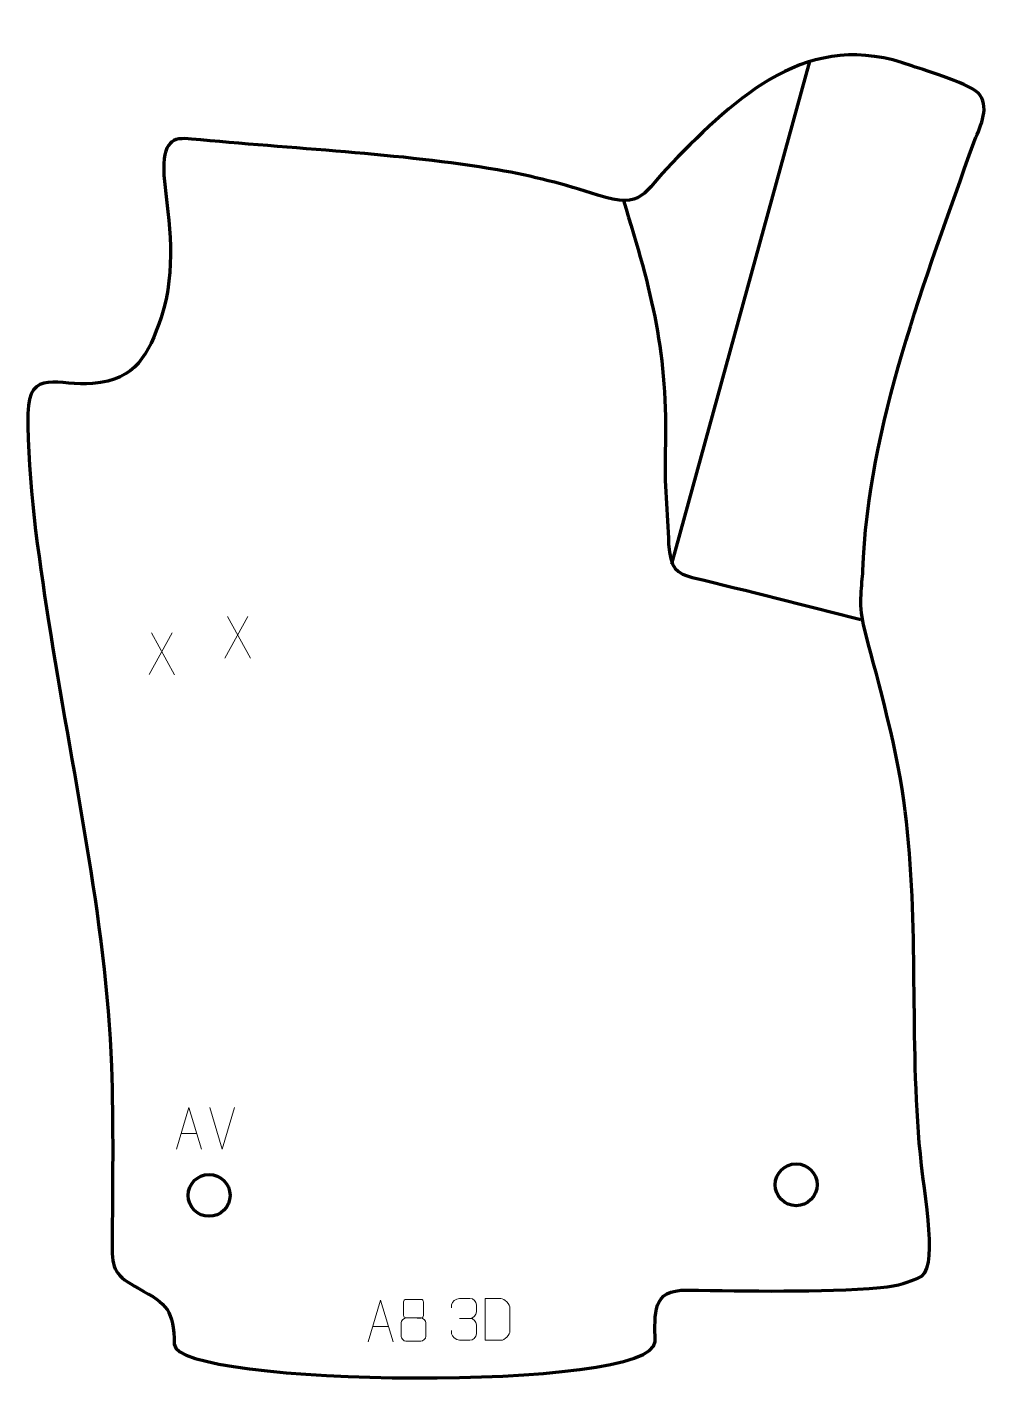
# Model space of a CAD drawing. Header units: millimetres. Extents: x -465 to 109, y 48 to 863.
import ezdxf

# ---------------------------------------------------------------- set-up
doc = ezdxf.new("R2010")
doc.units = ezdxf.units.MM
doc.header["$MEASUREMENT"] = 0
doc.layers.add('layer 1', color=7, linetype='Continuous')
doc.layers.add('layer 2', color=7, linetype='Continuous')

msp = doc.modelspace()

# ---------------------------------------------------------------- linework, layer by layer
at = {"layer": 'layer 1', "color": 142, "lineweight": 158}
msp.add_open_spline([(-80.6909, 542.8841), (-80.6909, 542.8841), (1.7015, 842.635), (1.7015, 842.635)], degree=3, dxfattribs=at)
msp.add_open_spline([(-109.6135, 759.6584), (-92.4902, 704.5591), (-83.0031, 668.3412), (-84.6704, 609.8085), (-84.6704, 609.8085), (-85.1934, 591.4468), (-83.4148, 573.0206), (-82.6106, 554.71), (-82.6106, 554.71), (-81.9711, 540.1509), (-77.4754, 536.8741), (-68.4734, 534.6945), (-68.4734, 534.6945), (-34.9004, 526.566), (-1.4011, 518.1971), (32.0672, 509.6485)], degree=3, knots=[0, 0, 0, 0, 0.2, 0.2, 0.2, 0.2, 0.4, 0.4, 0.4, 0.4, 0.6, 0.6, 0.6, 0.6, 1, 1, 1, 1], dxfattribs=at)
at = {"layer": 'layer 2', "color": 142, "lineweight": 200}
for centre in [(-6.4872, 172.1198), (-356.928, 165.7697)]:
    msp.add_ellipse(centre, major_axis=(0, 12.5), ratio=1, dxfattribs=at)
at = {"layer": 'layer 2', "color": 242, "lineweight": 158}
msp.add_open_spline([(-385.4255, 689.9138), (-376.2386, 719.4063), (-380.7485, 745.1915), (-383.8822, 774.8818), (-383.8822, 774.8818), (-384.6679, 795.4664), (-378.869, 797.5392), (-367.4043, 796.4097), (-367.4043, 796.4097), (-307.8656, 790.5452), (-242.816, 787.9475), (-184.6649, 777.9306), (-184.6649, 777.9306), (-163.6385, 774.3087), (-145.1157, 769.5113), (-124.8901, 762.8609), (-124.8901, 762.8609), (-97.6754, 753.9124), (-97.7094, 764.7678), (-80.7792, 782.0082), (-80.7792, 782.0082), (-41.9824, 821.516), (0.9377, 863.0919), (62.6226, 840.0018), (62.6226, 840.0018), (71.3884, 836.9422), (98.7844, 829.1822), (103.4222, 822.4386), (103.4222, 822.4386), (109.0226, 814.2952), (102.6993, 802.2067), (99.5257, 794.3366), (99.5257, 794.3366), (70.7769, 712.9075), (36.4213, 625.0211), (33.2949, 538.6926), (33.2949, 538.6926), (32.9955, 530.425), (30.5743, 519.2683), (33.7821, 506.3189), (33.7821, 506.3189), (40.6876, 478.442), (52.6447, 438.5081), (57.7894, 401.5517), (57.7894, 401.5517), (67.1823, 334.078), (61.2596, 266.0018), (67.0254, 196.9559), (67.0254, 196.9559), (69.9587, 161.8304), (79.6781, 120.7327), (66.2199, 116.3367), (66.2199, 116.3367), (60.7448, 114.5483), (55.378, 111.703), (43.779, 110.734), (43.779, 110.734), (8.5521, 107.7909), (-36.0422, 108.7416), (-71.546, 109.2276), (-71.546, 109.2276), (-93.3001, 109.5254), (-90.6165, 95.2809), (-90.7285, 78.5247), (-90.7285, 78.5247), (-90.9335, 47.9809), (-377.2645, 51.5582), (-377.711, 76.9702), (-377.711, 76.9702), (-378.0644, 97.0864), (-381.7765, 100.8769), (-398.8392, 110.1648), (-398.8392, 110.1648), (-413.0649, 117.9084), (-414.8883, 121.2977), (-414.7988, 136.1381), (-414.7988, 136.1381), (-414.5889, 170.9267), (-413.9655, 208.0309), (-415.2214, 242.8086), (-415.2214, 242.8086), (-418.3873, 330.4768), (-439.4691, 421.7588), (-452.7336, 508.619), (-452.7336, 508.619), (-458.9199, 549.1293), (-465.4113, 591.7841), (-465.0334, 632.6277), (-465.0334, 632.6277), (-464.7799, 660.0193), (-446.0266, 648.5482), (-426.4066, 650.3897), (-426.4066, 650.3897), (-400.1069, 652.8581), (-393.537, 667.4847), (-385.4255, 689.9138)], degree=3, knots=[0, 0, 0, 0, 0.04, 0.04, 0.04, 0.04, 0.08, 0.08, 0.08, 0.08, 0.12, 0.12, 0.12, 0.12, 0.16, 0.16, 0.16, 0.16, 0.2, 0.2, 0.2, 0.2, 0.24, 0.24, 0.24, 0.24, 0.28, 0.28, 0.28, 0.28, 0.32, 0.32, 0.32, 0.32, 0.36, 0.36, 0.36, 0.36, 0.4, 0.4, 0.4, 0.4, 0.44, 0.44, 0.44, 0.44, 0.48, 0.48, 0.48, 0.48, 0.52, 0.52, 0.52, 0.52, 0.56, 0.56, 0.56, 0.56, 0.6, 0.6, 0.6, 0.6, 0.64, 0.64, 0.64, 0.64, 0.68, 0.68, 0.68, 0.68, 0.72, 0.72, 0.72, 0.72, 0.76, 0.76, 0.76, 0.76, 0.8, 0.8, 0.8, 0.8, 0.84, 0.84, 0.84, 0.84, 0.88, 0.88, 0.88, 0.88, 0.92, 0.92, 0.92, 0.92, 1, 1, 1, 1], dxfattribs=at)
at = {"layer": 'layer 2', "color": 250, "lineweight": 9}
for points in [[(-333.7196, 511.3569), (-333.7196, 511.3569), (-347.4602, 486.4611), (-347.4602, 486.4611)], [(-346.0056, 511.3569), (-346.0056, 511.3569), (-332.265, 486.4034), (-332.265, 486.4034)], [(-378.9563, 501.5566), (-378.9563, 501.5566), (-392.6969, 476.6608), (-392.6969, 476.6608)], [(-391.2423, 501.5566), (-391.2423, 501.5566), (-377.5017, 476.6031), (-377.5017, 476.6031)], [(-349.0948, 193.3713), (-349.0948, 193.3713), (-356.4166, 218.3249), (-356.4166, 218.3249)], [(-341.7729, 218.3249), (-341.7729, 218.3249), (-349.0947, 193.3713), (-349.0947, 193.3713)], [(-373.7317, 202.628), (-373.7317, 202.628), (-364.236, 202.628), (-364.236, 202.628)], [(-207.4117, 92.3159), (-207.4117, 92.3159), (-201.2153, 92.3159), (-201.2153, 92.3159)], [(-259.1742, 87.5008), (-259.1742, 87.5008), (-249.6785, 87.5008), (-249.6785, 87.5008)]]:
    msp.add_open_spline(points, degree=3, dxfattribs=at)
for points, knots in [([(-376.4543, 193.3786), (-376.4543, 193.3786), (-369.0833, 218.3321), (-369.0833, 218.3321), (-369.0833, 218.3321), (-369.0833, 218.3321), (-361.5134, 193.3786), (-361.5134, 193.3786)], [0, 0, 0, 0, 0.33333333, 0.33333333, 0.33333333, 0.33333333, 1, 1, 1, 1]), ([(-261.8968, 78.2514), (-261.8968, 78.2514), (-254.5258, 103.2049), (-254.5258, 103.2049), (-254.5258, 103.2049), (-254.5258, 103.2049), (-246.9559, 78.2514), (-246.9559, 78.2514)], [0, 0, 0, 0, 0.33333333, 0.33333333, 0.33333333, 0.33333333, 1, 1, 1, 1]), ([(-240.8798, 102.1813), (-240.8798, 99.9683), (-240.8798, 96.286), (-240.8798, 94.0727), (-240.8798, 94.0727), (-240.8648, 93.5653), (-240.0574, 92.6339), (-239.3573, 92.6351), (-239.3573, 92.6351), (-236.3874, 92.6353), (-233.4172, 92.5504), (-230.4468, 92.5501), (-230.4468, 92.5501), (-229.6497, 92.5543), (-228.929, 93.3446), (-228.9316, 94.0653), (-228.9316, 94.0653), (-228.9319, 96.2813), (-228.9319, 99.966), (-228.9316, 102.1813), (-228.9316, 102.1813), (-228.9501, 102.8921), (-229.5615, 103.6525), (-230.3954, 103.6451), (-230.3954, 103.6451), (-233.4125, 103.6448), (-236.4294, 103.6448), (-239.446, 103.6451), (-239.446, 103.6451), (-240.0724, 103.6527), (-240.8965, 102.9417), (-240.8798, 102.1813)], [0, 0, 0, 0, 0.11111111, 0.11111111, 0.11111111, 0.11111111, 0.22222222, 0.22222222, 0.22222222, 0.22222222, 0.33333333, 0.33333333, 0.33333333, 0.33333333, 0.44444444, 0.44444444, 0.44444444, 0.44444444, 0.55555556, 0.55555556, 0.55555556, 0.55555556, 0.66666667, 0.66666667, 0.66666667, 0.66666667, 0.77777778, 0.77777778, 0.77777778, 0.77777778, 1, 1, 1, 1]), ([(-212.1214, 98.5611), (-212.1214, 98.5611), (-212.1214, 100.4183), (-212.1214, 100.4183), (-212.1214, 100.4183), (-212.1357, 102.1602), (-209.4712, 104.2783), (-207.4121, 104.2556), (-207.4121, 104.2556), (-205.348, 104.2556), (-203.284, 104.2556), (-201.2203, 104.2556), (-201.2203, 104.2556), (-199.0258, 104.2644), (-197.4275, 102.4176), (-197.3831, 100.5055), (-197.3831, 100.5055), (-197.3835, 99.0704), (-197.3835, 97.6353), (-197.3831, 96.1998), (-197.3831, 96.1998), (-197.4317, 94.5463), (-199.0343, 92.3163), (-201.2326, 92.3263), (-201.2326, 92.3263), (-199.0289, 92.3151), (-197.4209, 90.5119), (-197.3669, 88.4524), (-197.3669, 88.4524), (-197.3673, 86.6677), (-197.3673, 84.883), (-197.3669, 83.0979), (-197.3669, 83.0979), (-197.3568, 81.0365), (-199.4117, 79.2734), (-201.2326, 79.2815), (-201.2326, 79.2815), (-203.2979, 79.2818), (-205.3631, 79.2818), (-207.4287, 79.2815), (-207.4287, 79.2815), (-209.5973, 79.293), (-212.1283, 81.6932), (-212.1469, 83.155), (-212.1469, 83.155), (-212.1469, 83.155), (-212.1469, 85.0636), (-212.1469, 85.0636)], [0, 0, 0, 0, 0.07692308, 0.07692308, 0.07692308, 0.07692308, 0.15384615, 0.15384615, 0.15384615, 0.15384615, 0.23076923, 0.23076923, 0.23076923, 0.23076923, 0.30769231, 0.30769231, 0.30769231, 0.30769231, 0.38461538, 0.38461538, 0.38461538, 0.38461538, 0.46153846, 0.46153846, 0.46153846, 0.46153846, 0.53846154, 0.53846154, 0.53846154, 0.53846154, 0.61538462, 0.61538462, 0.61538462, 0.61538462, 0.69230769, 0.69230769, 0.69230769, 0.69230769, 0.76923077, 0.76923077, 0.76923077, 0.76923077, 0.84615385, 0.84615385, 0.84615385, 0.84615385, 1, 1, 1, 1]), ([(-192.1492, 79.32), (-189.8174, 79.3204), (-184.8672, 79.2964), (-182.5357, 79.2961), (-182.5357, 79.2961), (-180.6107, 79.1907), (-177.2921, 82.7323), (-177.3033, 84.7496), (-177.3033, 84.7496), (-177.3037, 90.5197), (-177.3037, 92.6894), (-177.3033, 98.4587), (-177.3033, 98.4587), (-177.3076, 100.5968), (-180.6821, 104.2569), (-182.8345, 104.2434), (-182.8345, 104.2434), (-185.1602, 104.2434), (-189.8845, 104.2434), (-192.2106, 104.2434), (-192.2106, 104.2434), (-192.2102, 98.4965), (-192.1489, 85.0673), (-192.1492, 79.32)], [0, 0, 0, 0, 0.14285714, 0.14285714, 0.14285714, 0.14285714, 0.28571429, 0.28571429, 0.28571429, 0.28571429, 0.42857143, 0.42857143, 0.42857143, 0.42857143, 0.57142857, 0.57142857, 0.57142857, 0.57142857, 0.71428571, 0.71428571, 0.71428571, 0.71428571, 1, 1, 1, 1]), ([(-242.3386, 89.6631), (-242.3386, 86.4923), (-242.3386, 84.7902), (-242.3386, 81.6188), (-242.3386, 81.6188), (-242.3471, 80.3969), (-240.6492, 78.7042), (-239.3966, 78.6957), (-239.3966, 78.6957), (-236.4135, 78.696), (-233.4302, 78.696), (-230.4468, 78.6957), (-230.4468, 78.6957), (-229.1235, 78.7074), (-227.5031, 80.329), (-227.5142, 81.6282), (-227.5142, 81.6282), (-227.5145, 84.7964), (-227.5145, 86.4952), (-227.5142, 89.6631), (-227.5142, 89.6631), (-227.5839, 91.0435), (-229.1617, 92.6221), (-230.4671, 92.616), (-230.4671, 92.616), (-233.4437, 92.6157), (-236.4203, 92.6157), (-239.3966, 92.616), (-239.3966, 92.616), (-240.4761, 92.6224), (-242.3224, 91.0435), (-242.3386, 89.6631)], [0, 0, 0, 0, 0.11111111, 0.11111111, 0.11111111, 0.11111111, 0.22222222, 0.22222222, 0.22222222, 0.22222222, 0.33333333, 0.33333333, 0.33333333, 0.33333333, 0.44444444, 0.44444444, 0.44444444, 0.44444444, 0.55555556, 0.55555556, 0.55555556, 0.55555556, 0.66666667, 0.66666667, 0.66666667, 0.66666667, 0.77777778, 0.77777778, 0.77777778, 0.77777778, 1, 1, 1, 1])]:
    msp.add_open_spline(points, degree=3, knots=knots, dxfattribs=at)

doc.saveas('drawing.dxf')
